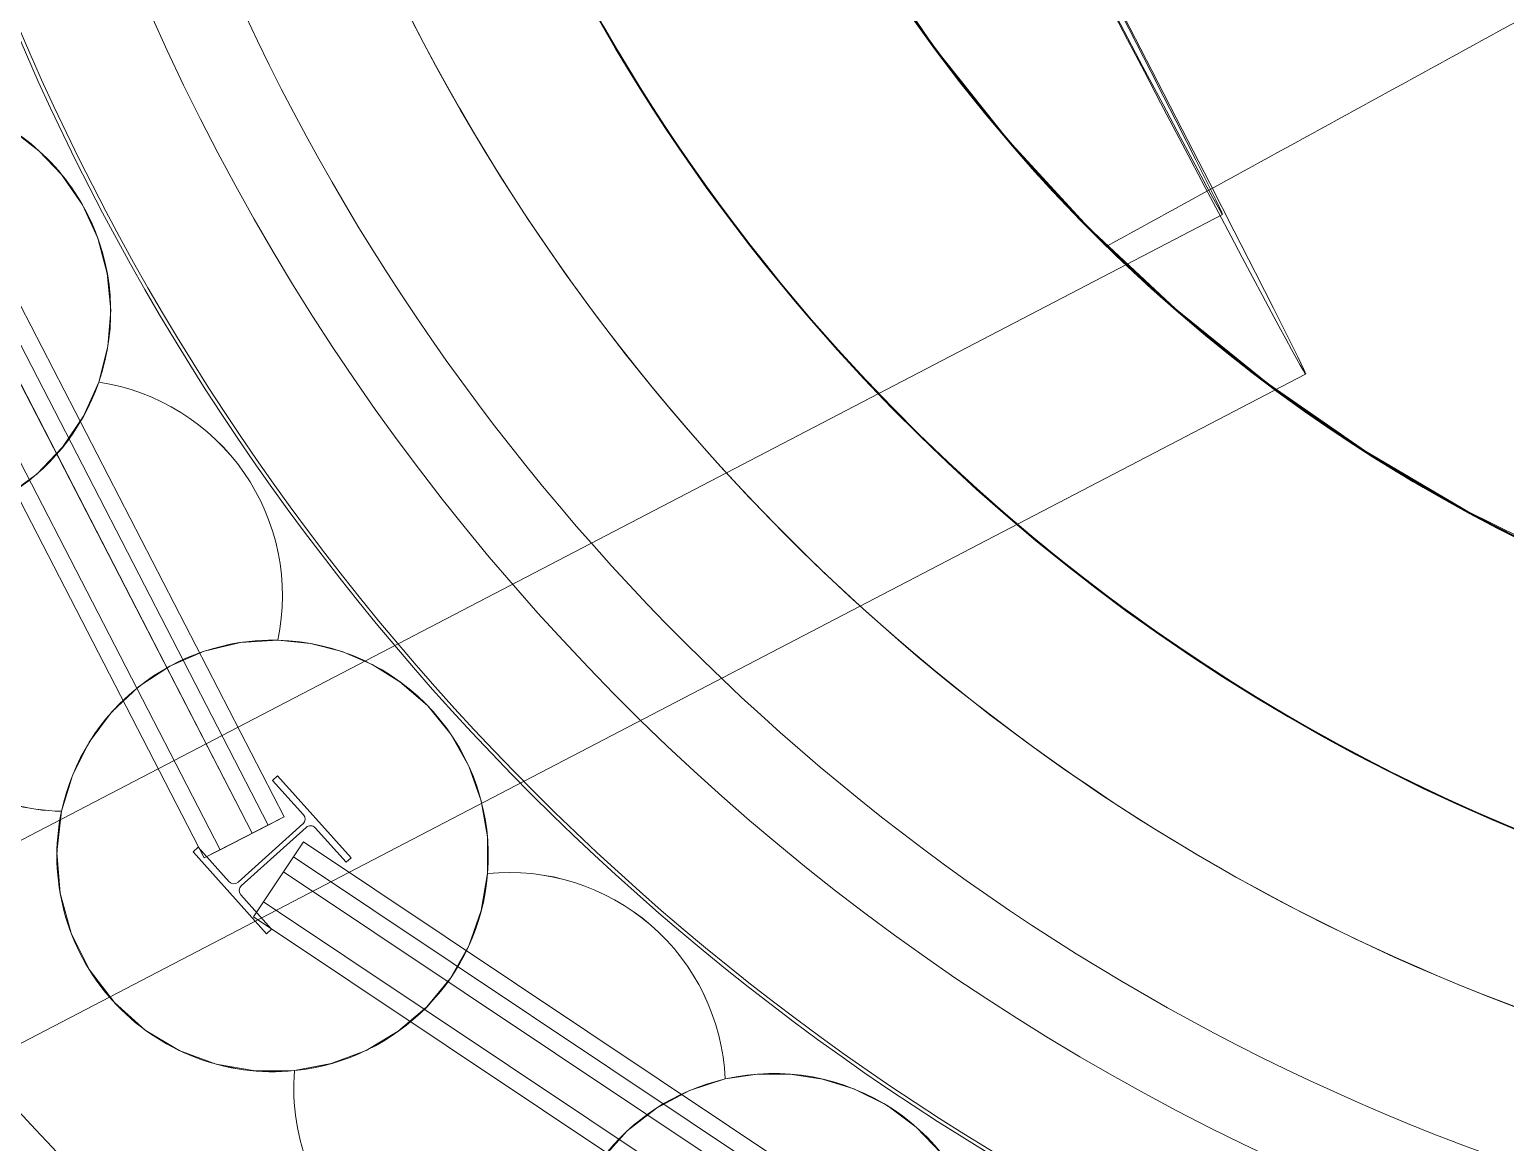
# Model space of a CAD drawing. Header units: metres. Extents: x 1753726 to 1755216, y 5920592 to 5921703.
# Drawn here: x 1754210.449 to 1754212.502, y 5920997.398 to 5920998.945 of the extents above; entities that cross this region are included whole.
import ezdxf

# ---------------------------------------------------------------- set-up
doc = ezdxf.new("R2010")
doc.units = ezdxf.units.M
doc.linetypes.add('HIDDEN2', pattern=[4.7625, 3.175, -1.5875])
for name, color, linetype, lineweight in [('A-FLOR-____-OTLN', 9, 'Continuous', 9), ('A-WALL-____-OTLN', 2, 'Continuous', 9), ('P-PIPE-____-OTLN', 6, 'HIDDEN2', 18), ('S-BEAM-____-OTLN', 7, 'Continuous', 9), ('S-FNDN-____-OTLN', 7, 'Continuous', 9)]:
    doc.layers.add(name, color=color, linetype=linetype, lineweight=lineweight)

# ---------------------------------------------------------------- blocks, each defined once
blk = doc.blocks.new('308492-ARUP-TUTB-MOD-0001_rvt-1-X-ARUP-GL-HERNE_BAY_ALIGNMENT')
at = {"layer": 'P-PIPE-____-OTLN'}
for p, q in [((1754159.3206, 5920971.2031), (1754212.1082, 5920998.6879)), ((1754159.4361, 5920970.9814), (1754212.2236, 5920998.4661))]:
    blk.add_line(p, q, dxfattribs=at)
for major_axis, start_param, end_param in [((-0.4849, 0.9313), 3.151195, 6.292788), ((-0.4849, 0.9313), 0.009603, 3.151195), ((-0.6004, 1.1531), 1.570796, 3.141593), ((-0.6004, 1.1531), 3.141593, 4.712389)]:
    blk.add_ellipse((1754211.6233, 5920999.6192), major_axis=major_axis, ratio=0.005, start_param=start_param, end_param=end_param, dxfattribs=at)
blk = doc.blocks.new('Arup_Beam_Steel I Section_UC_AU1 - 150UC30-4392441-X-ARUP-GL-HERNE_BAY_ALIGNMENT')
at = {"layer": 'S-BEAM-____-OTLN'}
for p, q in [((1754210.7941, 5920997.9075), (1754210.7871, 5920997.9012)), ((1754210.7871, 5920997.9012), (1754210.7941, 5920997.9075)), ((1754210.7871, 5920997.9012), (1754210.8301, 5920997.8534)), ((1754210.8301, 5920997.8534), (1754210.7871, 5920997.9012)), ((1754210.8964, 5920997.7937), (1754210.7941, 5920997.9075)), ((1754210.7941, 5920997.9075), (1754210.8964, 5920997.7937)), ((1754210.8294, 5920997.8408), (1754210.7391, 5920997.7597)), ((1754210.7391, 5920997.7597), (1754210.8294, 5920997.8408)), ((1754210.7435, 5920997.7548), (1754210.8339, 5920997.8359)), ((1754210.8339, 5920997.8359), (1754210.7435, 5920997.7548)), ((1754210.8464, 5920997.8352), (1754210.8894, 5920997.7874)), ((1754210.8894, 5920997.7874), (1754210.8464, 5920997.8352)), ((1754210.6836, 5920997.8082), (1754210.6766, 5920997.8019)), ((1754210.6766, 5920997.8019), (1754210.6836, 5920997.8082)), ((1754210.6766, 5920997.8019), (1754210.7789, 5920997.6881)), ((1754210.7789, 5920997.6881), (1754210.6766, 5920997.8019)), ((1754210.7266, 5920997.7603), (1754210.6836, 5920997.8082)), ((1754210.6836, 5920997.8082), (1754210.7266, 5920997.7603)), ((1754210.8894, 5920997.7874), (1754210.8964, 5920997.7937)), ((1754210.8964, 5920997.7937), (1754210.8894, 5920997.7874)), ((1754210.7858, 5920997.6944), (1754210.7429, 5920997.7422)), ((1754210.7429, 5920997.7422), (1754210.7858, 5920997.6944)), ((1754210.7789, 5920997.6881), (1754210.7858, 5920997.6944)), ((1754210.7858, 5920997.6944), (1754210.7789, 5920997.6881))]:
    blk.add_line(p, q, dxfattribs=at)
for centre, major_axis, start_param, end_param in [((1754210.8235, 5920997.8474), (0.00459, 0.00762), 4.415462, 5.986258), ((1754210.8235, 5920997.8474), (0.00459, 0.00762), 4.415462, 5.986258), ((1754210.8398, 5920997.8293), (-0.0089, 0.00024), 3.900273, 5.47107), ((1754210.8398, 5920997.8293), (-0.0089, 0.00024), 3.900273, 5.47107), ((1754210.7332, 5920997.7663), (0.00831, 0.00319), 3.507574, 5.07837), ((1754210.7332, 5920997.7663), (0.00831, 0.00319), 3.507574, 5.07837), ((1754210.7495, 5920997.7481), (0.00459, 0.00762), 1.273869, 2.844665), ((1754210.7495, 5920997.7481), (0.00459, 0.00762), 1.273869, 2.844665)]:
    blk.add_ellipse(centre, major_axis=major_axis, ratio=1, start_param=start_param, end_param=end_param, dxfattribs=at)
blk = doc.blocks.new('308492-ARUP-STTW-MOD-0400_rvt-1-X-ARUP-GL-HERNE_BAY_ALIGNMENT')
at = {"layer": 'A-FLOR-____-OTLN'}
blk.add_arc((1754213.52, 5921000.2536), 3.35, 180, 0, dxfattribs=at)
blk.add_arc((1754213.52, 5921000.2536), 3.35, 180, 0, dxfattribs=at)
at = {"layer": 'A-WALL-____-OTLN'}
for p, q in [((1754210.8033, 5920997.8506), (1754209.9961, 5920999.4146)), ((1754209.9961, 5920999.4146), (1754210.8033, 5920997.8506)), ((1754210.8033, 5920997.8506), (1754209.9961, 5920999.4146)), ((1754209.9961, 5920999.4146), (1754210.8033, 5920997.8506)), ((1754210.7589, 5920997.8277), (1754209.9517, 5920999.3916)), ((1754209.9517, 5920999.3916), (1754210.7589, 5920997.8277)), ((1754210.7811, 5920997.8391), (1754209.9739, 5920999.4031)), ((1754209.885, 5920999.3572), (1754210.6922, 5920997.7933)), ((1754210.6922, 5920997.7933), (1754209.885, 5920999.3572)), ((1754209.9072, 5920999.3687), (1754210.7144, 5920997.8047)), ((1754210.8033, 5920997.8506), (1754210.6922, 5920997.7933)), ((1754210.7144, 5920997.8047), (1754210.7811, 5920997.8391)), ((1754210.8033, 5920997.8506), (1754210.7589, 5920997.8277)), ((1754210.7589, 5920997.8277), (1754210.8033, 5920997.8506)), ((1754210.8033, 5920997.8506), (1754210.7811, 5920997.8391)), ((1754210.7607, 5920997.7117), (1754210.8301, 5920997.8157)), ((1754210.8024, 5920997.7741), (1754210.8301, 5920997.8157)), ((1754210.8024, 5920997.7741), (1754210.8301, 5920997.8157)), ((1754210.8163, 5920997.7949), (1754210.8301, 5920997.8157)), ((1754212.298, 5920996.8356), (1754210.8301, 5920997.8157)), ((1754210.8301, 5920997.8157), (1754212.298, 5920996.8356)), ((1754212.298, 5920996.8356), (1754210.8301, 5920997.8157)), ((1754210.8301, 5920997.8157), (1754212.298, 5920996.8356)), ((1754210.7144, 5920997.8047), (1754210.6922, 5920997.7933)), ((1754210.7746, 5920997.7325), (1754210.8163, 5920997.7949)), ((1754212.2842, 5920996.8149), (1754210.8163, 5920997.7949)), ((1754212.2703, 5920996.7941), (1754210.8024, 5920997.7741)), ((1754210.8024, 5920997.7741), (1754212.2703, 5920996.7941)), ((1754210.7607, 5920997.7117), (1754210.7746, 5920997.7325)), ((1754210.7746, 5920997.7325), (1754212.2425, 5920996.7525)), ((1754210.7607, 5920997.7117), (1754212.2286, 5920996.7317)), ((1754212.2286, 5920996.7317), (1754210.7607, 5920997.7117))]:
    blk.add_line(p, q, dxfattribs=at)
at = {"layer": 'S-BEAM-____-OTLN'}
for radius in [3.355, 3.355, 3.055, 3.055]:
    blk.add_arc((1754213.52, 5921000.2536), radius, 180, 0, dxfattribs=at)
at = {"layer": 'S-FNDN-____-OTLN', "flags": 128}
for points in [[(1754210.3435, 5920998.8418), (1754210.3863, 5920998.8261), (1754210.4262, 5920998.8042), (1754210.4623, 5920998.7765), (1754210.4938, 5920998.7435)], [(1754210.4938, 5920998.7435), (1754210.4623, 5920998.7765), (1754210.4262, 5920998.8042), (1754210.3863, 5920998.8261), (1754210.3435, 5920998.8418)], [(1754210.4938, 5920998.7435), (1754210.5227, 5920998.7015), (1754210.5441, 5920998.6552), (1754210.5573, 5920998.6059), (1754210.562, 5920998.5551), (1754210.558, 5920998.5043), (1754210.5455, 5920998.4548)], [(1754210.5455, 5920998.4548), (1754210.558, 5920998.5043), (1754210.562, 5920998.5551), (1754210.5573, 5920998.6059), (1754210.5441, 5920998.6552), (1754210.5227, 5920998.7015), (1754210.4938, 5920998.7435)], [(1754210.5455, 5920998.4548), (1754210.5243, 5920998.4074), (1754210.4952, 5920998.3643), (1754210.4592, 5920998.327), (1754210.4172, 5920998.2963), (1754210.3706, 5920998.2734), (1754210.3208, 5920998.2589), (1754210.2692, 5920998.2532), (1754210.2174, 5920998.2564)], [(1754210.2174, 5920998.2564), (1754210.2692, 5920998.2532), (1754210.3208, 5920998.2589), (1754210.3706, 5920998.2734), (1754210.4172, 5920998.2963), (1754210.4592, 5920998.327), (1754210.4952, 5920998.3643), (1754210.5243, 5920998.4074), (1754210.5455, 5920998.4548)], [(1754210.4937, 5920997.8583), (1754210.5088, 5920997.9079), (1754210.5322, 5920997.9543), (1754210.5633, 5920997.9959), (1754210.601, 5920998.0315), (1754210.6444, 5920998.0601), (1754210.692, 5920998.0807), (1754210.7425, 5920998.0929), (1754210.7944, 5920998.0962)], [(1754210.7944, 5920998.0962), (1754210.7425, 5920998.0929), (1754210.692, 5920998.0807), (1754210.6444, 5920998.0601), (1754210.601, 5920998.0315), (1754210.5633, 5920997.9959), (1754210.5322, 5920997.9543), (1754210.5088, 5920997.9079), (1754210.4937, 5920997.8583)], [(1754210.7944, 5920998.0962), (1754210.8397, 5920998.0916), (1754210.8838, 5920998.0803), (1754210.9256, 5920998.0624), (1754210.9643, 5920998.0384)], [(1754210.9643, 5920998.0384), (1754210.9256, 5920998.0624), (1754210.8838, 5920998.0803), (1754210.8397, 5920998.0916), (1754210.7944, 5920998.0962)], [(1754210.9643, 5920998.0384), (1754211.0028, 5920998.0048), (1754211.035, 5920997.9653), (1754211.0601, 5920997.9209), (1754211.0773, 5920997.8728), (1754211.086, 5920997.8226), (1754211.0862, 5920997.7716)], [(1754211.0862, 5920997.7716), (1754211.086, 5920997.8226), (1754211.0773, 5920997.8728), (1754211.0601, 5920997.9209), (1754211.035, 5920997.9653), (1754211.0028, 5920998.0048), (1754210.9643, 5920998.0384)], [(1754210.6101, 5920997.5541), (1754210.5673, 5920997.5922), (1754210.5325, 5920997.6377), (1754210.507, 5920997.689), (1754210.4917, 5920997.7442), (1754210.4872, 5920997.8013), (1754210.4937, 5920997.8583)], [(1754210.4937, 5920997.8583), (1754210.4872, 5920997.8013), (1754210.4917, 5920997.7442), (1754210.507, 5920997.689), (1754210.5325, 5920997.6377), (1754210.5673, 5920997.5922), (1754210.6101, 5920997.5541)], [(1754211.0862, 5920997.7716), (1754211.0774, 5920997.7204), (1754211.06, 5920997.6714), (1754211.0344, 5920997.6263), (1754211.0014, 5920997.5862), (1754210.9619, 5920997.5524), (1754210.9173, 5920997.5259), (1754210.8687, 5920997.5075), (1754210.8178, 5920997.4978)], [(1754210.8178, 5920997.4978), (1754210.8687, 5920997.5075), (1754210.9173, 5920997.5259), (1754210.9619, 5920997.5524), (1754211.0014, 5920997.5862), (1754211.0344, 5920997.6263), (1754211.06, 5920997.6714), (1754211.0774, 5920997.7204), (1754211.0862, 5920997.7716)], [(1754210.8178, 5920997.4978), (1754210.7628, 5920997.4972), (1754210.7087, 5920997.5067), (1754210.6572, 5920997.5259), (1754210.6101, 5920997.5541)], [(1754210.6101, 5920997.5541), (1754210.6572, 5920997.5259), (1754210.7087, 5920997.5067), (1754210.7628, 5920997.4972), (1754210.8178, 5920997.4978)], [(1754211.1844, 5920997.1809), (1754211.1866, 5920997.2327), (1754211.1978, 5920997.2834), (1754211.2175, 5920997.3314), (1754211.2453, 5920997.3753), (1754211.2801, 5920997.4138), (1754211.3211, 5920997.4457), (1754211.367, 5920997.47), (1754211.4164, 5920997.4861)], [(1754211.4164, 5920997.4861), (1754211.367, 5920997.47), (1754211.3211, 5920997.4457), (1754211.2801, 5920997.4138), (1754211.2453, 5920997.3753), (1754211.2175, 5920997.3314), (1754211.1978, 5920997.2834), (1754211.1866, 5920997.2327), (1754211.1844, 5920997.1809)], [(1754211.4164, 5920997.4861), (1754211.4615, 5920997.4929), (1754211.507, 5920997.4929), (1754211.552, 5920997.486), (1754211.5955, 5920997.4724)], [(1754211.5955, 5920997.4724), (1754211.552, 5920997.486), (1754211.507, 5920997.4929), (1754211.4615, 5920997.4929), (1754211.4164, 5920997.4861)], [(1754211.5955, 5920997.4724), (1754211.6411, 5920997.4495), (1754211.6821, 5920997.4192), (1754211.7174, 5920997.3824), (1754211.746, 5920997.3401), (1754211.767, 5920997.2936), (1754211.7798, 5920997.2443)], [(1754211.7798, 5920997.2443), (1754211.767, 5920997.2936), (1754211.746, 5920997.3401), (1754211.7174, 5920997.3824), (1754211.6821, 5920997.4192), (1754211.6411, 5920997.4495), (1754211.5955, 5920997.4724)]]:
    blk.add_lwpolyline(points, dxfattribs=at)
at = {"layer": 'S-FNDN-____-OTLN'}
for centre, radius, start, end in [((1754213.5201, 5921000.2533), 4.175, 23.9577, 203.9577), ((1754213.5201, 5921000.2533), 4.175, 23.9577, 203.9577), ((1754213.5201, 5921000.2533), 4.175, 203.9577, 23.9577), ((1754213.5201, 5921000.2533), 4.175, 203.9577, 23.9577), ((1754213.5201, 5921000.2533), 3.175, 203.9577, 23.9577), ((1754213.5201, 5921000.2533), 3.175, 203.9577, 23.9577), ((1754210.5008, 5920998.1581), 0.3, 160.877, 268.6383), ((1754210.5008, 5920998.1581), 0.3, 160.877, 268.6383), ((1754210.7872, 5920997.7962), 0.3, 88.6383, 168.077), ((1754210.7872, 5920997.7962), 0.3, 88.6383, 168.077), ((1754210.7872, 5920997.7962), 0.3, 355.277, 88.6383), ((1754210.7872, 5920997.7962), 0.3, 355.277, 88.6383), ((1754210.7872, 5920997.7962), 0.3, 168.077, 275.8383), ((1754211.1167, 5920997.4731), 0.3, 2.477, 95.8383), ((1754211.1167, 5920997.4731), 0.3, 2.477, 95.8383), ((1754211.1167, 5920997.4731), 0.3, 175.277, 283.0383), ((1754211.1167, 5920997.4731), 0.3, 175.277, 283.0383), ((1754211.1167, 5920997.4731), 0.3, 175.277, 283.0383), ((1754211.1167, 5920997.4731), 0.3, 175.277, 283.0383), ((1754211.4841, 5920997.1938), 0.3, 103.0383, 182.477), ((1754211.4841, 5920997.1938), 0.3, 103.0383, 182.477), ((1754211.4841, 5920997.1938), 0.3, 9.677, 103.0383)]:
    blk.add_arc(centre, radius, start, end, dxfattribs=at)
for centre, major_axis, start_param, end_param in [((1754210.262, 5920998.5531), (0.2444, 0.1739), 5.330908, 6.96037), ((1754210.262, 5920998.5531), (0.0411, 0.2972), 4.516176, 6.145639), ((1754210.262, 5920998.5531), (-0.2532, 0.1609), 1.987478, 3.373945), ((1754210.262, 5920998.5531), (0.2444, 0.1739), 3.944441, 5.330908), ((1754210.5008, 5920998.1581), (-0.2637, 0.143), 3.430244, 5.059706), ((1754210.5008, 5920998.1581), (0.0224, 0.2992), 4.579008, 6.208471), ((1754210.5008, 5920998.1581), (0.0224, 0.2992), 4.579008, 6.208471), ((1754210.5008, 5920998.1581), (-0.2637, 0.143), 3.430244, 5.059706), ((1754210.5008, 5920998.1581), (0.2342, 0.1874), 2.133016, 4.013806), ((1754210.5008, 5920998.1581), (0.2342, 0.1874), 2.133016, 4.013806), ((1754210.7872, 5920997.7962), (-0.2765, 0.1163), 0.189954, 2.070743), ((1754210.7872, 5920997.7962), (-0.2714, 0.1279), 2.113142, 3.499609), ((1754210.7872, 5920997.7962), (-0.2997, 0.0124), 1.71391, 3.100377), ((1754211.1167, 5920997.4731), (-0.2714, 0.1279), 3.625272, 5.254735), ((1754211.1167, 5920997.4731), (-0.2714, 0.1279), 3.625272, 5.254735), ((1754211.4841, 5920997.1938), (-0.2559, 0.1566), 3.859616, 5.489079)]:
    blk.add_ellipse(centre, major_axis=major_axis, ratio=1, start_param=start_param, end_param=end_param, dxfattribs=at)
at = {"layer": 'S-BEAM-____-OTLN'}
blk.add_blockref('Arup_Beam_Steel I Section_UC_AU1 - 150UC30-4392441-X-ARUP-GL-HERNE_BAY_ALIGNMENT', (0, 0), dxfattribs=at)
blk = doc.blocks.new('Bell Out - Insitu8 - Bell Out - Insitu-4405573-X-ARUP-GL-HERNE_BAY_ALIGNMENT')
at = {"layer": 'A-WALL-____-OTLN'}
for radius in [2.85, 2.85, 2.25, 2.25]:
    blk.add_arc((-221.1651, -116.2567), radius, 180, 0, dxfattribs=at)
blk = doc.blocks.new('Bell Out - Insitu11 - Bell Out - Insitu-4408642-X-ARUP-GL-HERNE_BAY_ALIGNMENT')
at = {"layer": 'A-WALL-____-OTLN'}
for radius, start, end in [(2.8501, 40.8, 220.8), (2.6211, 40.8, 220.8), (2.2511, 40.8, 220.8), (2.2511, 40.8, 220.8), (2.8501, 220.8, 22.987), (2.6211, 220.8, 10.4555), (2.2511, 220.8, 7.5999), (2.2511, 220.8, 354.6777)]:
    blk.add_arc((-221.1648, -116.2569), radius, start, end, dxfattribs=at)
blk = doc.blocks.new('MH07 BENCHING - MH07 BENCHING-4517418-X-ARUP-GL-HERNE_BAY_ALIGNMENT')
at = {"layer": 'A-FLOR-____-OTLN'}
for start in [180, 225.6746]:
    blk.add_arc((-221.1648, -116.2567), 2.25, start, 0, dxfattribs=at)
for points, knots in [([(-222.7369, -117.8663), (-222.7406, -117.8627), (-222.7486, -117.8549), (-222.7674, -117.8361), (-222.8068, -117.7957), (-222.8794, -117.7161), (-222.9826, -117.5868), (-223.0731, -117.4522), (-223.143, -117.3305), (-223.1929, -117.2331), (-223.2391, -117.1308), (-223.2806, -117.0249), (-223.3168, -116.9169), (-223.3471, -116.8081), (-223.3716, -116.7001), (-223.3948, -116.5677), (-223.4081, -116.4451), (-223.4139, -116.3344), (-223.4148, -116.2821), (-223.4148, -116.2567)], [0, 0, 0, 0, 0.025641, 0.051282, 0.102564, 0.205128, 0.307692, 0.410256, 0.461538, 0.512821, 0.564103, 0.615385, 0.666667, 0.717949, 0.769231, 0.820513, 0.910256, 0.955128, 1, 1, 1, 1]), ([(-222.7369, -117.8663), (-222.6738, -117.8318), (-222.5474, -117.7627), (-222.358, -117.6588), (-222.1686, -117.5548), (-221.9793, -117.4506), (-221.8215, -117.3638), (-221.6953, -117.2943), (-221.6006, -117.2422), (-221.5216, -117.1988), (-221.4584, -117.1642), (-221.4109, -117.1382), (-221.3635, -117.1123), (-221.3159, -117.0864), (-221.2684, -117.0605), (-221.2208, -117.0348), (-221.1731, -117.0091), (-221.1254, -116.9834), (-221.0777, -116.9579), (-221.0299, -116.9324), (-220.982, -116.9072), (-220.9181, -116.8736), (-220.8381, -116.8319), (-220.7578, -116.7908), (-220.6935, -116.7581), (-220.6452, -116.7337), (-220.5968, -116.7094), (-220.5483, -116.6852), (-220.4998, -116.6611), (-220.4513, -116.6371), (-220.4028, -116.6131), (-220.3543, -116.5892), (-220.3057, -116.5653), (-220.2571, -116.5415), (-220.2086, -116.5177), (-220.1438, -116.486), (-220.0629, -116.4465), (-219.9658, -116.399), (-219.8363, -116.3358), (-219.7392, -116.2884), (-219.6745, -116.2567)], [0, 0, 0, 0, 0.0625, 0.125, 0.1875, 0.25, 0.3125, 0.34375, 0.375, 0.40625, 0.421875, 0.4375, 0.453125, 0.46875, 0.484375, 0.5, 0.515625, 0.53125, 0.546875, 0.5625, 0.578125, 0.59375, 0.625, 0.65625, 0.671875, 0.6875, 0.703125, 0.71875, 0.734375, 0.75, 0.765625, 0.78125, 0.796875, 0.8125, 0.828125, 0.84375, 0.875, 0.90625, 0.9375, 1, 1, 1, 1])]:
    blk.add_open_spline(points, degree=3, knots=knots, dxfattribs=at)
blk = doc.blocks.new('308492-ARUP-STPW-MOD-1900_rvt-1-X-ARUP-GL-HERNE_BAY_ALIGNMENT')
at = {"layer": 'A-FLOR-____-OTLN'}
for centre, radius, start, end in [((1754213.52, 5921000.2533), 2.62, 207.6365, 26.2773), ((1754213.52, 5921000.2533), 2.62, 207.6365, 26.2773), ((1754213.52, 5921000.2536), 2.25, 220.8, 27.5135), ((1754213.52, 5921000.2536), 2.25, 220.8, 27.5135), ((1754213.52, 5921000.2536), 3.35, 180, 0), ((1754213.52, 5921000.2536), 3.35, 180, 0), ((1754213.52, 5921000.2536), 2.25, 207.5135, 220.8), ((1754213.52, 5921000.2536), 2.25, 207.5135, 220.8)]:
    blk.add_arc(centre, radius, start, end, dxfattribs=at)
at = {"layer": 'A-WALL-____-OTLN', "flags": 128}
for points in [[(1754212.5973, 5920998.2016), (1754212.4492, 5920998.2748), (1754212.3069, 5920998.3587), (1754212.171, 5920998.4528), (1754212.0425, 5920998.5566), (1754211.9219, 5920998.6696), (1754211.81, 5920998.7912), (1754211.7072, 5920998.9206), (1754211.6143, 5920999.0572)], [(1754211.6143, 5920999.0572), (1754211.7072, 5920998.9206), (1754211.81, 5920998.7912), (1754211.9219, 5920998.6696), (1754212.0425, 5920998.5566), (1754212.171, 5920998.4528), (1754212.3069, 5920998.3587), (1754212.4492, 5920998.2748), (1754212.5973, 5920998.2016)]]:
    blk.add_lwpolyline(points, dxfattribs=at)
at = {"layer": 'A-WALL-____-OTLN'}
for centre, radius, start, end in [((1754213.52, 5921000.2536), 2.62, 40.8, 220.8), ((1754213.52, 5921000.2536), 2.62, 40.8, 220.8), ((1754213.52, 5921000.2536), 2.62, 40.8, 220.8), ((1754213.52, 5921000.2536), 2.62, 40.8, 220.8), ((1754213.52, 5921000.2536), 2.62, 40.8, 220.8), ((1754213.52, 5921000.2536), 2.62, 40.8, 220.8), ((1754213.5197, 5921000.2538), 2.62, 325.7646, 145.7646), ((1754213.5197, 5921000.2538), 2.62, 325.7646, 145.7646), ((1754213.52, 5921000.2536), 2.25, 40.8, 220.8), ((1754213.52, 5921000.2536), 2.25, 40.8, 220.8), ((1754213.52, 5921000.2536), 2.25, 40.8, 220.8), ((1754213.52, 5921000.2536), 2.25, 40.8, 220.8), ((1754213.52, 5921000.2536), 2.25, 40.8, 220.8), ((1754213.52, 5921000.2536), 2.25, 40.8, 220.8), ((1754213.52, 5921000.2536), 2.62, 220.8, 40.8), ((1754213.52, 5921000.2536), 2.62, 220.8, 40.8), ((1754213.52, 5921000.2536), 2.62, 220.8, 40.8), ((1754213.52, 5921000.2536), 2.62, 220.8, 40.8), ((1754213.52, 5921000.2536), 2.62, 220.8, 40.8), ((1754213.5197, 5921000.2538), 2.62, 145.7646, 325.7646), ((1754213.5197, 5921000.2538), 2.62, 145.7646, 325.7646), ((1754213.52, 5921000.2536), 2.25, 220.8, 40.8), ((1754213.52, 5921000.2536), 2.25, 220.8, 40.8), ((1754213.52, 5921000.2536), 2.25, 220.8, 40.8), ((1754213.52, 5921000.2536), 2.25, 220.8, 40.8), ((1754213.52, 5921000.2536), 2.25, 220.8, 40.8), ((1754213.52, 5921000.2536), 2.62, 220.8, 10.4235), ((1754213.52, 5921000.2536), 2.25, 220.8, 354.6048)]:
    blk.add_arc(centre, radius, start, end, dxfattribs=at)
at = {"layer": 'A-FLOR-____-OTLN'}
blk.add_blockref('MH07 BENCHING - MH07 BENCHING-4517418-X-ARUP-GL-HERNE_BAY_ALIGNMENT', (1754434.6848, 5921116.5106), dxfattribs=at)
at = {"layer": 'A-WALL-____-OTLN'}
for name in ['Bell Out - Insitu8 - Bell Out - Insitu-4405573-X-ARUP-GL-HERNE_BAY_ALIGNMENT', 'Bell Out - Insitu11 - Bell Out - Insitu-4408642-X-ARUP-GL-HERNE_BAY_ALIGNMENT']:
    blk.add_blockref(name, (1754434.6848, 5921116.5106), dxfattribs=at)

msp = doc.modelspace()

# ---------------------------------------------------------------- block references
for name in ['308492-ARUP-TUTB-MOD-0001_rvt-1-X-ARUP-GL-HERNE_BAY_ALIGNMENT', '308492-ARUP-STPW-MOD-1900_rvt-1-X-ARUP-GL-HERNE_BAY_ALIGNMENT', '308492-ARUP-STTW-MOD-0400_rvt-1-X-ARUP-GL-HERNE_BAY_ALIGNMENT']:
    msp.add_blockref(name, (0, 0))

doc.saveas('drawing.dxf')
